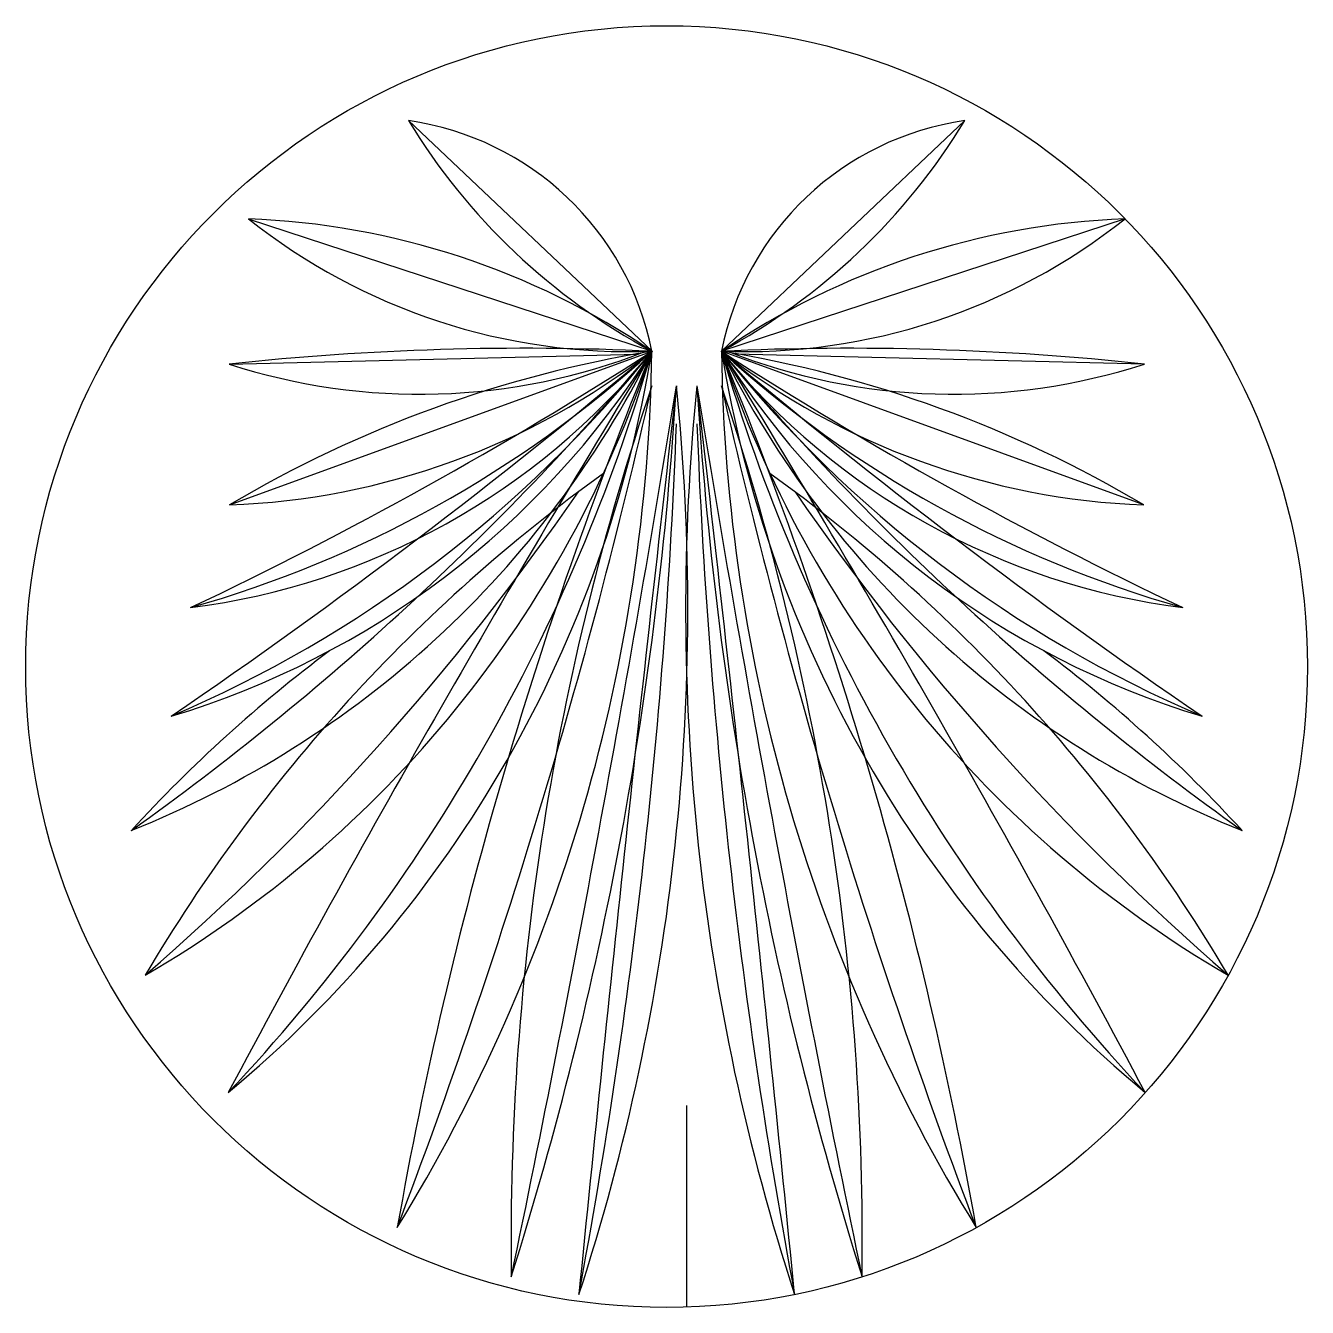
# Model space of a CAD drawing. Header units: inches. Extents: x -6.53 to 3.47, y -4.36 to 5.64.
import ezdxf

# ---------------------------------------------------------------- set-up
doc = ezdxf.new("R2010")
doc.units = ezdxf.units.IN
doc.layers.get('0').update_dxf_attribs({"linetype": 'CONTINUOUS'})

msp = doc.modelspace()

# ---------------------------------------------------------------- linework, layer by layer
for p, q in [((-3.541, 4.9), (-1.641, 3.1)), ((0.8, 4.9), (-1.1, 3.1)), ((-4.791, 4.134), (-1.641, 3.1)), ((2.049, 4.134), (-1.1, 3.1)), ((-4.937, 1.901), (-1.641, 3.1)), ((2.195, 1.901), (-1.1, 3.1)), ((-4.941, 3), (-1.753, 3.076)), ((2.2, 3), (-0.989, 3.076)), ((-1.371, -4.357), (-1.371, -2.785))]:
    msp.add_line(p, q)
msp.add_circle((-1.528, 0.64), 5)
for centre, radius, start, end in [((-3.861, 2.66), 2.262, 11.2073, 81.889), ((0.711, 7.486), 4.977, 211.3044, 241.7919), ((-3.453, 7.486), 4.977, 298.2081, 328.6956), ((1.119, 2.66), 2.262, 98.111, 168.7927), ((-5.013, -1.859), 5.996, 55.7854, 87.8722), ((-1.822, 7.863), 4.766, 231.4816, 272.1759), ((2.272, -1.859), 5.996, 92.1278, 124.2146), ((-0.919, 7.863), 4.766, 267.8241, 308.5184), ((-8.561, 6.542), 7.728, 291.6983, 333.5481), ((-18.682, 17.54), 22.336, 305.525, 319.7214), ((-10.057, 5.896), 8.868, 300.2086, 341.6203), ((-7.335, 6.707), 6.74, 286.7478, 327.6414), ((-9.143, 9.091), 9.6, 292.9976, 321.3917), ((-31.139, 38.074), 45.752, 304.2447, 310.1445), ((-7.69, 9.747), 8.987, 285.8093, 312.2999), ((-5.941, 6.6), 5.544, 277.2532, 320.856), ((-18.941, 30), 31.983, 295.3632, 302.746), ((91.217, -53.819), 108.915, 148.49312, 151.99842), ((-11.035, 4.633), 9.517, 309.7581, 350.7334), ((-15.355, 7.102), 14.286, 316.7617, 343.7298), ((-2.641, -18.4), 21.523, 87.337, 96.1344), ((-5.151, 7.616), 5.719, 272.144, 307.8497), ((-0.109, -6.238), 9.463, 99.3187, 120.675), ((28.975, -9.509), 33.111, 157.6162, 169.9607), ((-15.034, 3.286), 13.393, 328.3735, 359.2034), ((-0.1, -18.4), 21.523, 83.8656, 92.663), ((-2.632, -6.238), 9.463, 59.325, 80.6813), ((2.409, 7.616), 5.719, 232.1503, 267.856), ((16.2, 30), 31.983, 237.254, 244.6368), ((3.2, 6.6), 5.544, 219.144, 262.7468), ((4.948, 9.747), 8.987, 227.7001, 254.1907), ((28.397, 38.074), 45.752, 229.8555, 235.7553), ((4.593, 6.707), 6.74, 212.3586, 253.2522), ((6.402, 9.091), 9.6, 218.6083, 247.0024), ((5.819, 6.542), 7.728, 206.4519, 248.3017), ((15.94, 17.54), 22.336, 220.2786, 234.475), ((7.315, 5.896), 8.868, 198.3797, 239.7914), ((-93.958, -53.819), 108.915, 28.00158, 31.50688), ((8.293, 4.633), 9.517, 189.2666, 230.2419), ((12.614, 7.102), 14.286, 196.2702, 223.2383), ((-31.716, -9.509), 33.111, 10.0393, 22.3838), ((12.292, 3.286), 13.393, 180.7966, 211.6265), ((-3.455, 7.582), 4.817, 252.0234, 291.444), ((0.713, 7.582), 4.817, 248.556, 287.9766), ((-49.336, 13.682), 48.913, 339.1375, 347.1813), ((18.094, -3.847), 20.835, 161.3066, 180.7524), ((-163.796, 29.317), 164.492, 348.27112, 350.73379), ((-30.348, 4.59), 28.95, 342.4893, 356.5156), ((426.019, -46.677), 430.327, 173.39371, 174.343), ((-18.616, 1.089), 17.254, -18.0556, 5.7923), ((15.875, 1.089), 17.254, 174.2077, 198.0556), ((27.606, 4.59), 28.95, 183.4844, 197.5107), ((161.054, 29.317), 164.492, 189.26621, 191.72888), ((-428.76, -46.677), 430.327, 5.657, 6.60629), ((46.594, 13.682), 48.913, 192.8187, 200.8625), ((-20.836, -3.847), 20.835, -0.7524, 18.6934), ((-48.091, 4.324), 46.675, 349.404, 357.8016), ((45.35, 4.324), 46.675, 182.1984, 190.596), ((5.538, -8.345), 12.931, 125.7717, 149.4271), ((-8.28, -8.345), 12.931, 30.5729, 54.2283), ((-18.684, 13.363), 20.006, 310.8629, 325.4058), ((15.943, 13.363), 20.006, 214.5942, 229.1371), ((2.546, -8.185), 11.18, 126.8341, 137.5452), ((-5.287, -8.185), 11.18, 42.4548, 53.1659)]:
    msp.add_arc(centre, radius, start, end)

doc.saveas('drawing.dxf')
